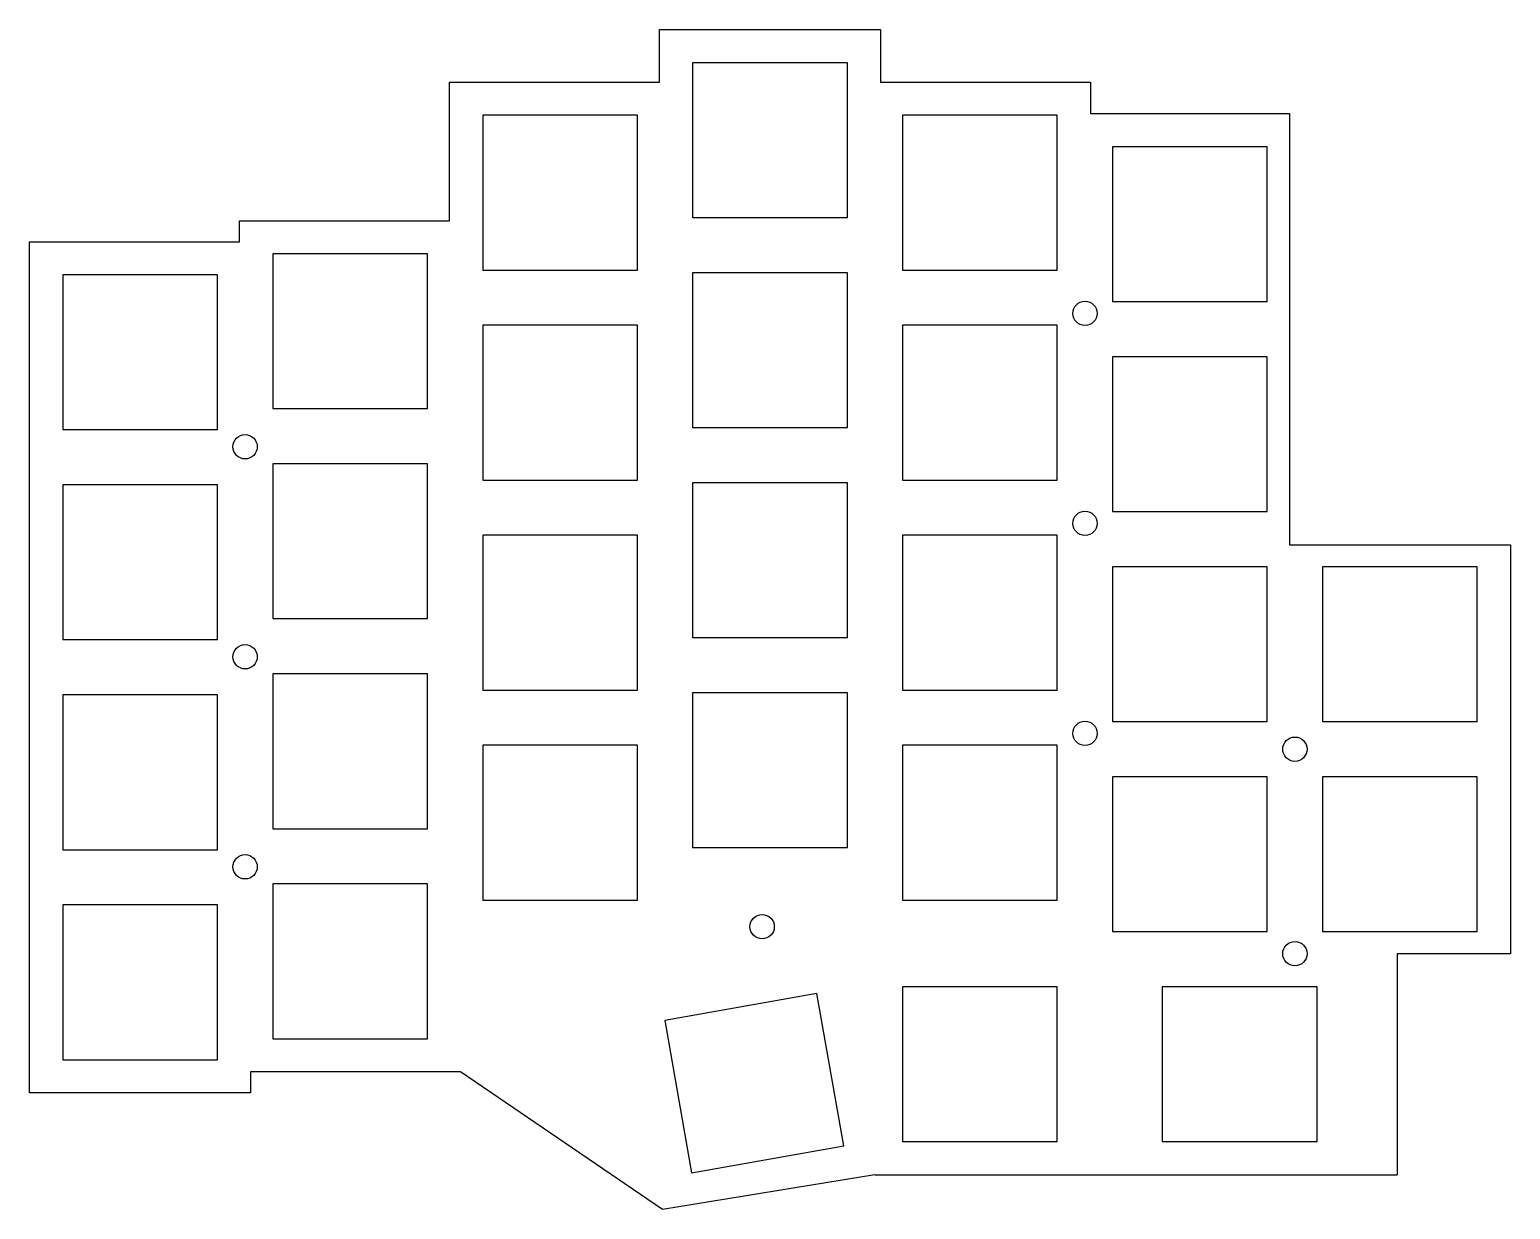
# Model space of a CAD drawing. Header units: millimetres. Extents: x 90 to 224, y -171 to -64.
import ezdxf

# ---------------------------------------------------------------- set-up
doc = ezdxf.new("R2010")
doc.units = ezdxf.units.MM

msp = doc.modelspace()

# ---------------------------------------------------------------- linework, layer by layer
for p, q in [((147, -68.56), (147, -63.81)), ((147, -63.81), (167, -63.81)), ((167, -63.81), (167, -68.56)), ((164, -66.81), (150, -66.81)), ((150, -66.81), (150, -80.81)), ((164, -80.81), (164, -66.81)), ((128, -81.1), (128, -68.56)), ((128, -68.56), (147, -68.56)), ((167, -68.56), (186, -68.56)), ((186, -68.56), (186, -71.41)), ((145, -71.56), (131, -71.56)), ((131, -71.56), (131, -85.56)), ((145, -85.56), (145, -71.56)), ((183, -71.56), (169, -71.56)), ((169, -71.56), (169, -85.56)), ((183, -85.56), (183, -71.56)), ((186, -71.41), (204, -71.41)), ((204, -71.41), (204, -110.41)), ((202, -74.41), (188, -74.41)), ((188, -74.41), (188, -88.41)), ((202, -88.41), (202, -74.41)), ((109, -83), (109, -81.1)), ((109, -81.1), (128, -81.1)), ((150, -80.81), (164, -80.81)), ((90, -160), (90, -83)), ((90, -83), (109, -83)), ((126, -84.1), (112, -84.1)), ((112, -84.1), (112, -98.1)), ((126, -98.1), (126, -84.1)), ((131, -85.56), (145, -85.56)), ((169, -85.56), (183, -85.56)), ((107, -86), (93, -86)), ((93, -86), (93, -100)), ((107, -100), (107, -86)), ((164, -85.81), (150, -85.81)), ((150, -85.81), (150, -99.81)), ((164, -99.81), (164, -85.81)), ((188, -88.41), (202, -88.41)), ((145, -90.56), (131, -90.56)), ((131, -90.56), (131, -104.56)), ((145, -104.56), (145, -90.56)), ((183, -90.56), (169, -90.56)), ((169, -90.56), (169, -104.56)), ((183, -104.56), (183, -90.56)), ((202, -93.41), (188, -93.41)), ((188, -93.41), (188, -107.41)), ((202, -107.41), (202, -93.41)), ((112, -98.1), (126, -98.1)), ((93, -100), (107, -100)), ((150, -99.81), (164, -99.81)), ((126, -103.1), (112, -103.1)), ((112, -103.1), (112, -117.1)), ((126, -117.1), (126, -103.1)), ((107, -105), (93, -105)), ((93, -105), (93, -119)), ((107, -119), (107, -105)), ((131, -104.56), (145, -104.56)), ((164, -104.81), (150, -104.81)), ((150, -104.81), (150, -118.81)), ((164, -118.81), (164, -104.81)), ((169, -104.56), (183, -104.56)), ((188, -107.41), (202, -107.41)), ((145, -109.56), (131, -109.56)), ((131, -109.56), (131, -123.56)), ((145, -123.56), (145, -109.56)), ((183, -109.56), (169, -109.56)), ((169, -109.56), (169, -123.56)), ((183, -123.56), (183, -109.56)), ((204, -110.41), (224, -110.41)), ((224, -110.41), (224, -147.41)), ((202, -112.41), (188, -112.41)), ((188, -112.41), (188, -126.41)), ((202, -126.41), (202, -112.41)), ((221, -112.41), (207, -112.41)), ((207, -112.41), (207, -126.41)), ((221, -126.41), (221, -112.41)), ((112, -117.1), (126, -117.1)), ((93, -119), (107, -119)), ((150, -118.81), (164, -118.81)), ((126, -122.1), (112, -122.1)), ((112, -122.1), (112, -136.1)), ((126, -136.1), (126, -122.1)), ((107, -124), (93, -124)), ((93, -124), (93, -138)), ((107, -138), (107, -124)), ((131, -123.56), (145, -123.56)), ((164, -123.81), (150, -123.81)), ((150, -123.81), (150, -137.81)), ((164, -137.81), (164, -123.81)), ((169, -123.56), (183, -123.56)), ((188, -126.41), (202, -126.41)), ((207, -126.41), (221, -126.41)), ((145, -128.56), (131, -128.56)), ((131, -128.56), (131, -142.56)), ((145, -142.56), (145, -128.56)), ((183, -128.56), (169, -128.56)), ((169, -128.56), (169, -142.56)), ((183, -142.56), (183, -128.56)), ((202, -131.41), (188, -131.41)), ((188, -131.41), (188, -145.41)), ((202, -145.41), (202, -131.41)), ((221, -131.41), (207, -131.41)), ((207, -131.41), (207, -145.41)), ((221, -145.41), (221, -131.41)), ((112, -136.1), (126, -136.1)), ((93, -138), (107, -138)), ((150, -137.81), (164, -137.81)), ((126, -141.1), (112, -141.1)), ((112, -141.1), (112, -155.1)), ((126, -155.1), (126, -141.1)), ((107, -143), (93, -143)), ((93, -143), (93, -157)), ((107, -157), (107, -143)), ((131, -142.56), (145, -142.56)), ((169, -142.56), (183, -142.56)), ((188, -145.41), (202, -145.41)), ((207, -145.41), (221, -145.41)), ((224, -147.41), (213.75, -147.41)), ((213.75, -147.41), (213.75, -167.41)), ((161.25, -151.01), (147.47, -153.44)), ((163.68, -164.8), (161.25, -151.01)), ((183, -150.41), (169, -150.41)), ((169, -150.41), (169, -164.41)), ((183, -164.41), (183, -150.41)), ((206.5, -150.41), (192.5, -150.41)), ((192.5, -150.41), (192.5, -164.41)), ((206.5, -164.41), (206.5, -150.41)), ((147.47, -153.44), (149.9, -167.23)), ((112, -155.1), (126, -155.1)), ((93, -157), (107, -157)), ((129, -158.1), (110, -158.1)), ((110, -158.1), (110, -160)), ((147.27, -170.54), (129, -158.1)), ((110, -160), (90, -160)), ((149.9, -167.23), (163.68, -164.8)), ((169, -164.41), (183, -164.41)), ((192.5, -164.41), (206.5, -164.41)), ((166.5, -167.41), (147.27, -170.54)), ((166.5, -167.41), (213.75, -167.41))]:
    msp.add_line(p, q)
for centre in [(185.5, -89.48), (109.5, -101.55), (185.5, -108.48), (109.5, -120.55), (185.5, -127.48), (204.5, -128.91), (109.5, -139.55), (156.29, -144.97), (204.5, -147.41)]:
    msp.add_circle(centre, 1.1)

doc.saveas('drawing.dxf')
